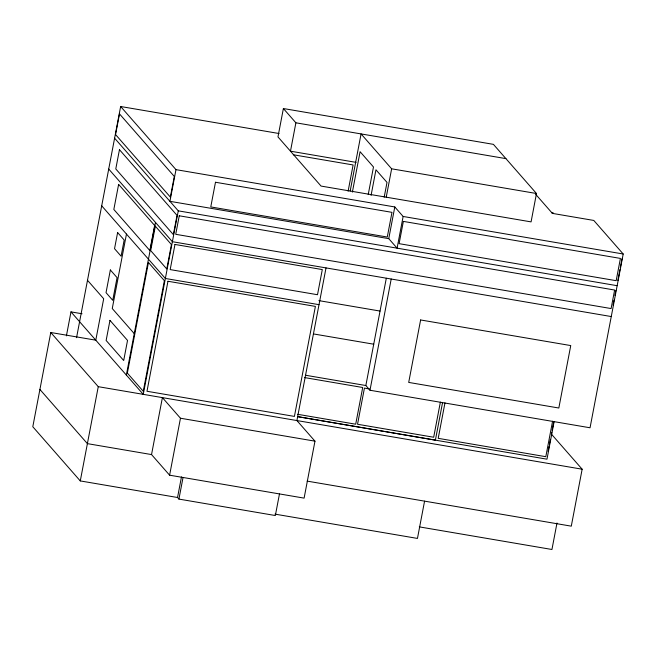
<?xml version="1.0" encoding="UTF-8"?>
<svg xmlns="http://www.w3.org/2000/svg" width="656" height="656" viewBox="0 0 656 656"><rect width="100%" height="100%" fill="white"/><g stroke="black" fill="none" stroke-linecap="round" stroke-linejoin="round"><path stroke-width="0.98" d="M87.494 280.284L103.689 298.751L95.784 340.177L50.774 332.502L32.8 426.744L80.278 480.922L177.538 497.502L178.924 499.093L275.348 515.534L279.464 493.952M66.404 335.864L70.979 311.879L82.057 313.765M76.547 337.692L120.647 106.51L279.038 133.521M126.46 234.077L112.258 308.533L134.259 333.633M80.278 480.922L98.261 386.679L50.774 332.502M126.354 375.06L155.472 222.409M175.98 169.642L169.937 201.326L388.754 238.653L397.093 248.165L403.137 216.472L394.797 206.96L175.98 169.642L120.647 106.51M114.603 138.195L178.268 210.847L143.262 394.354L70.979 311.879M151.536 454.575L162.401 397.618L180.466 418.233L314.97 441.168L304.105 498.125L169.601 475.19L151.536 454.575L87.396 443.636L39.909 389.459M169.601 475.19L180.466 418.233M177.538 497.502L181.466 476.904M178.924 499.093L183.04 477.511M283.384 108.535L277.972 136.915L321.046 186.066L531.073 221.884L536.485 193.512L493.41 144.353L283.384 108.535L295.889 122.803L505.915 158.621M295.889 122.803L290.477 151.183L356.11 162.376M326.024 267.91L296.906 420.553L314.97 441.168M348.106 191.224L353.117 164.959L293.281 154.759M350.181 191.019L361.071 133.922L391.64 168.805L536.485 193.512M352.379 192.101L360.087 151.7L373.485 166.985L368.221 194.578M371.066 195.422L375.954 169.806L387.007 182.409L384.186 197.194M386.228 197.177L391.64 168.805M388.754 238.653L394.797 206.96M535.608 194.225L552.401 213.389L593.787 220.441L623.2 254.003L590.047 427.778L369.984 390.246L365.843 385.523L386.302 278.275M369.984 390.246L391.206 279.021M440.381 402.103L433.682 437.24L357.536 424.252L364.433 388.106L369.435 388.967M442.538 402.677L435.387 440.16L297.758 416.658L546.973 459.184L554.115 421.71M424.571 501.143L417.462 538.428L274.962 514.124M444.973 402.866L438.208 438.339L545.808 456.691L552.573 421.218M548.08 451.385L549.039 446.359M549.425 444.35L550.384 439.323M551.343 434.297L551.721 432.288M552.106 430.279L553.639 422.243M556.993 523.004L551.942 549.49L419.299 526.875M613.048 305.097L613.983 300.218M614.91 295.348L615.836 290.469M617.862 280.563L619.945 269.624M620.322 267.632L622.036 258.685M551.384 434.108L582.151 469.204L571.286 526.161L307.123 481.11M551.466 212.7L553.484 213.044M403.137 216.472L623.2 254.003M178.268 210.847L617.157 285.696M611.269 316.553L172.38 241.703L108.716 169.059M318.882 300.628L380.054 311.067M319.013 304.671L165.369 278.472L101.705 205.82M313.56 333.945L373.731 344.203M305.68 375.265L365.843 385.523M304.581 377.585L362.702 387.499L355.7 424.202L297.586 414.289M98.261 386.679L582.151 469.204M119.499 113.906L115.554 134.57L170.363 197.103L174.299 176.439L119.499 113.906M119.458 149.683L115.784 168.945L173.356 234.627L177.03 215.365L119.458 149.683M118.621 184.377L113.832 209.461L149.847 250.559L154.636 225.475L118.621 184.377M110.356 269.969L106.034 292.65L112.742 300.309L117.071 277.627L110.356 269.969M117.621 232.544L114.538 248.698L121.098 256.184L124.173 240.03L117.621 232.544M109.97 320.374L106.133 340.464L123.697 360.505L127.535 340.415L109.97 320.374M148.445 262.507L127.346 373.108L143.27 391.279L164.369 280.678L148.445 262.507M155.341 226.205L150.683 250.608L166.78 268.968L171.429 244.565L155.341 226.205M179.26 215.791L175.726 234.307L611.097 308.558L614.631 290.042L179.26 215.791M167.969 281.26L146.985 391.271L294.413 416.412L315.397 306.401L167.969 281.26M174.972 244.45L170.175 269.6L317.504 294.724L322.301 269.575L174.972 244.45M215.48 182.253L210.773 206.927L387.278 237.029L391.985 212.355L215.48 182.253M403.358 221.4L399.11 243.663L616.173 280.686L620.42 258.415L403.358 221.4M420.619 319.964L408.704 382.415L558.83 408.016L570.745 345.573L420.619 319.964"/></g></svg>
